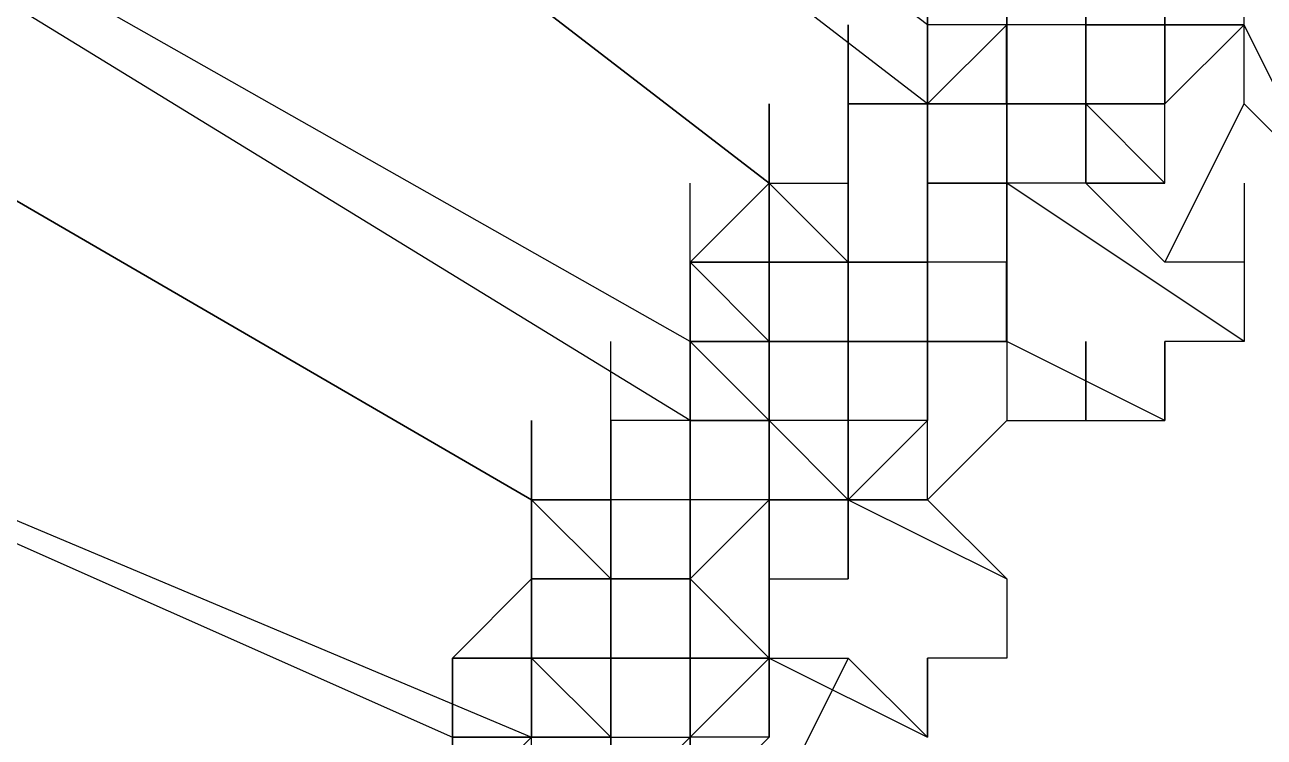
# Model space of a CAD drawing. Header units: inches. Extents: x 3324238 to 135265466, y -1036581 to 20094598.
# Drawn here: x 3353726.348 to 3353727.609, y -519024.541 to -519023.816 of the extents above; entities that cross this region are included whole.
import ezdxf

# ---------------------------------------------------------------- set-up
doc = ezdxf.new("R2010")
doc.units = ezdxf.units.IN
doc.header["$MEASUREMENT"] = 0
doc.layers.add('PDF_Geometry', color=7, linetype='Continuous')

msp = doc.modelspace()

# ---------------------------------------------------------------- linework, layer by layer
at = {"layer": 'PDF_Geometry', "color": 32, "lineweight": 13, "true_color": 0xdd6e00}
msp.add_lwpolyline([(3353740.2386, -519026.0718, 1.00015), (3353717.3563, -519026.0718), (3353717.3563, -519077.0734)], format="xyb", dxfattribs=at)
at = {"layer": 'PDF_Geometry', "lineweight": 25}
for points in [[(3353727.4277, -519023.8158), (3353727.4277, -519023.8964), (3353727.4277, -519023.8158), (3353727.4277, -519023.8964), (3353727.4277, -519023.8158), (3353727.4277, -519023.8964), (3353727.5083, -519023.8964), (3353727.5083, -519023.8158), (3353727.5083, -519023.7352), (3353727.5083, -519023.6546), (3353727.5083, -519023.5741), (3353727.5083, -519023.4935), (3353725.8969, -519021.9626), (3353725.8969, -519021.8821), (3353725.8969, -519021.8015), (3353725.8969, -519021.8821), (3353725.8969, -519021.8015), (3353725.8969, -519021.8821), (3353725.8969, -519021.8015), (3353725.8969, -519021.8821), (3353725.8969, -519021.8015), (3353725.8969, -519021.8821)], [(3353725.7357, -519021.9626), (3353727.3472, -519023.6546), (3353727.4277, -519023.6546), (3353727.3472, -519023.6546), (3353727.4277, -519023.6546), (3353727.4277, -519023.7352), (3353727.5083, -519023.7352), (3353727.5083, -519023.8158), (3353727.5083, -519023.8964), (3353727.4277, -519023.8964), (3353727.4277, -519023.8158), (3353727.4277, -519023.8964), (3353727.5083, -519023.8964), (3353727.5083, -519023.8158), (3353727.4277, -519023.8158), (3353727.5083, -519023.8158), (3353727.5083, -519023.8964), (3353727.5083, -519023.8158), (3353727.5083, -519023.8964), (3353727.5889, -519023.8158), (3353727.5889, -519023.7352), (3353727.5889, -519023.6546)], [(3353727.5889, -519024.0575), (3353727.5083, -519024.0575), (3353727.4277, -519023.9769), (3353727.4277, -519023.8964), (3353727.4277, -519023.8158), (3353727.4277, -519023.8964), (3353727.3472, -519023.8964), (3353727.3472, -519023.8158), (3353727.3472, -519023.7352), (3353727.3472, -519023.6546), (3353727.3472, -519023.5741), (3353727.3472, -519023.6546), (3353727.3472, -519023.7352), (3353727.2666, -519023.7352), (3353727.2666, -519023.6546), (3353727.2666, -519023.7352), (3353727.2666, -519023.8158), (3353727.2666, -519023.7352), (3353727.2666, -519023.6546), (3353727.2666, -519023.7352), (3353727.2666, -519023.8158), (3353725.2523, -519022.2849), (3353725.2523, -519022.2043)], [(3353727.5083, -519024.0575), (3353727.5889, -519023.8964), (3353727.6695, -519023.9769), (3353727.5889, -519023.8158), (3353727.5083, -519023.8158), (3353727.5083, -519023.7352), (3353727.5083, -519023.8158), (3353727.4277, -519023.8158), (3353727.4277, -519023.8964), (3353727.4277, -519023.8158), (3353727.4277, -519023.7352), (3353727.4277, -519023.8158), (3353727.4277, -519023.8964), (3353727.4277, -519023.8158), (3353727.4277, -519023.7352), (3353727.4277, -519023.8158), (3353727.5083, -519023.8158), (3353727.4277, -519023.8158), (3353727.3472, -519023.8158), (3353727.3472, -519023.8964), (3353727.2666, -519023.8964), (3353727.2666, -519023.8158), (3353727.2666, -519023.8964), (3353725.1717, -519022.2849)], [(3353727.186, -519023.8158), (3353727.186, -519023.8964), (3353727.186, -519023.9769), (3353727.186, -519024.0575), (3353727.186, -519024.1381), (3353727.186, -519024.2186), (3353727.1054, -519024.2186), (3353727.1054, -519024.138), (3353727.1054, -519024.2186), (3353727.1054, -519024.1381), (3353727.1054, -519024.0575), (3353727.1054, -519023.9769), (3353727.1054, -519023.8964), (3353727.1054, -519023.9769), (3353725.0106, -519022.3655), (3353727.1054, -519023.9769), (3353727.1054, -519024.0575), (3353727.1054, -519024.1381), (3353727.1054, -519024.2186), (3353727.1054, -519024.2992), (3353727.0249, -519024.2992), (3353727.0249, -519024.2186), (3353727.0249, -519024.1381), (3353727.1054, -519024.1381), (3353727.1054, -519024.0575), (3353727.1054, -519024.1381), (3353727.0249, -519024.1381), (3353727.0249, -519024.0575)], [(3353727.5083, -519024.2186), (3353727.3472, -519024.1381), (3353727.3472, -519024.0575), (3353727.2666, -519024.0575), (3353727.2666, -519024.1381), (3353727.2666, -519024.0575), (3353727.2666, -519024.1381), (3353727.2666, -519024.2186), (3353727.186, -519024.2186), (3353727.186, -519024.1381), (3353727.186, -519024.0575), (3353727.186, -519024.1381), (3353727.186, -519024.2186), (3353727.186, -519024.1381), (3353727.186, -519024.0575), (3353727.1054, -519024.0575), (3353727.1054, -519023.9769), (3353727.1054, -519024.0575), (3353727.1054, -519024.1381), (3353727.1054, -519024.2186), (3353727.1054, -519024.1381), (3353727.1054, -519024.0575), (3353727.1054, -519024.1381), (3353727.1054, -519024.0575), (3353727.1054, -519023.9769), (3353727.1054, -519024.0575), (3353727.1054, -519023.9769), (3353727.1054, -519024.0575), (3353727.1054, -519023.9769), (3353727.1054, -519023.8964), (3353727.1054, -519023.9769), (3353727.1054, -519024.0575), (3353727.0249, -519024.0575), (3353727.0249, -519024.1381), (3353727.0249, -519024.2186), (3353724.5272, -519022.6878)], [(3353727.0249, -519024.138), (3353724.6077, -519022.7683)], [(3353723.802, -519023.2518), (3353726.8637, -519024.5409), (3353726.7832, -519024.5409), (3353726.8637, -519024.5409), (3353726.8637, -519024.4604), (3353726.8637, -519024.3798), (3353726.8637, -519024.2992), (3353726.9443, -519024.2992), (3353726.9443, -519024.2186), (3353726.9443, -519024.2992), (3353726.9443, -519024.3798), (3353726.9443, -519024.2992), (3353726.9443, -519024.3798), (3353726.8637, -519024.2992), (3353726.8637, -519024.3798), (3353726.8637, -519024.2992), (3353726.8637, -519024.3798), (3353726.8637, -519024.2992), (3353726.8637, -519024.3798), (3353726.8637, -519024.4604), (3353726.8637, -519024.5409), (3353726.8637, -519024.4604), (3353726.8637, -519024.3798), (3353726.8637, -519024.2992), (3353726.8637, -519024.3798), (3353726.8637, -519024.2992), (3353726.8637, -519024.3798), (3353726.8637, -519024.4604), (3353726.8637, -519024.5409), (3353726.8637, -519024.4604), (3353726.8637, -519024.3798), (3353726.8637, -519024.2992), (3353724.366, -519022.8489)], [(3353724.366, -519022.8489), (3353726.8637, -519024.2992)], [(3353723.8826, -519023.2518), (3353726.7832, -519024.5409)], [(3353727.5083, -519023.4935), (3353727.5083, -519023.5741), (3353727.5083, -519023.6546), (3353727.5083, -519023.7352), (3353727.5083, -519023.8158), (3353727.5083, -519023.7352), (3353727.5083, -519023.8158), (3353727.4277, -519023.8158), (3353727.5083, -519023.8158), (3353727.4277, -519023.8158), (3353727.4277, -519023.7352), (3353727.4277, -519023.8158), (3353727.4277, -519023.7352), (3353727.3472, -519023.7352), (3353727.3472, -519023.6546), (3353727.3472, -519023.7352), (3353727.3472, -519023.8158), (3353727.2666, -519023.8158), (3353727.2666, -519023.8964), (3353727.2666, -519023.8158), (3353727.2666, -519023.7352), (3353727.2666, -519023.6546)], [(3353727.3472, -519023.8964), (3353727.3472, -519023.9769), (3353727.3472, -519023.8964), (3353727.3472, -519023.8158), (3353727.3472, -519023.8964), (3353727.3472, -519023.8158), (3353727.3472, -519023.7352), (3353727.3472, -519023.6546), (3353727.3472, -519023.5741)], [(3353727.2666, -519023.8963), (3353727.2666, -519023.8158), (3353727.2666, -519023.7352)], [(3353727.4277, -519023.9769), (3353727.4277, -519023.8964), (3353727.4277, -519023.8158), (3353727.4277, -519023.7352)], [(3353727.5083, -519023.9769), (3353727.5083, -519023.8964), (3353727.5083, -519023.8158), (3353727.5083, -519023.7352)], [(3353727.2666, -519023.8158), (3353727.2666, -519023.8964), (3353727.2666, -519023.8158), (3353727.2666, -519023.8964), (3353727.186, -519023.8964), (3353727.2666, -519023.8964), (3353727.2666, -519023.8158), (3353727.2666, -519023.8964), (3353727.2666, -519023.9769), (3353727.2666, -519023.8964), (3353727.2666, -519023.9769), (3353727.2666, -519024.0575), (3353727.2666, -519024.1381), (3353727.3472, -519024.1381), (3353727.3472, -519024.0575), (3353727.3472, -519024.1381), (3353727.2666, -519024.1381), (3353727.186, -519024.1381), (3353727.1054, -519024.1381), (3353727.1054, -519024.2186), (3353727.1054, -519024.1381), (3353727.1054, -519024.0575), (3353727.1054, -519024.1381), (3353727.1054, -519024.2186), (3353727.1054, -519024.2992), (3353727.1054, -519024.3798), (3353727.1054, -519024.4604), (3353727.1054, -519024.5409), (3353727.1054, -519024.4604), (3353727.1054, -519024.3798), (3353727.1054, -519024.4604), (3353727.1054, -519024.3798), (3353727.1054, -519024.4604), (3353727.186, -519024.4604), (3353727.1054, -519024.6215)], [(3353727.5889, -519024.1381), (3353727.3472, -519023.9769), (3353727.2666, -519023.9769), (3353727.2666, -519023.8964), (3353727.2666, -519023.9769), (3353727.2666, -519023.8964), (3353727.3472, -519023.8964), (3353727.3472, -519023.8158), (3353727.2666, -519023.8964), (3353727.2666, -519023.9769), (3353727.2666, -519024.0575), (3353727.2666, -519023.9769), (3353727.2666, -519024.0575), (3353727.2666, -519023.9769), (3353727.2666, -519024.0575), (3353727.186, -519024.0575), (3353727.1054, -519024.0575), (3353727.1054, -519023.9769), (3353727.1054, -519023.8964), (3353727.1054, -519023.9769), (3353727.1054, -519024.0575), (3353727.186, -519024.0575), (3353727.186, -519023.9769), (3353727.186, -519024.0575), (3353727.186, -519024.1381), (3353727.186, -519024.0575), (3353727.186, -519024.1381), (3353727.186, -519024.0575), (3353727.186, -519024.1381), (3353727.2666, -519024.1381), (3353727.2666, -519024.0575), (3353727.2666, -519024.1381), (3353727.2666, -519024.2186), (3353727.2666, -519024.138)], [(3353727.186, -519023.8964), (3353727.186, -519023.8158)], [(3353727.186, -519023.8963), (3353727.186, -519023.8158)], [(3353727.2666, -519023.9769), (3353727.2666, -519023.8964), (3353727.2666, -519023.8158), (3353727.2666, -519023.8964)], [(3353727.2666, -519023.8964), (3353727.2666, -519023.8158)], [(3353727.2666, -519023.9769), (3353727.2666, -519023.8964), (3353727.2666, -519023.8158)], [(3353727.3471, -519023.8963), (3353727.3471, -519023.8158)], [(3353727.3472, -519023.8158), (3353727.3472, -519023.8964)], [(3353727.3472, -519023.8158), (3353727.3472, -519023.8964), (3353727.3472, -519023.8158)], [(3353727.3472, -519023.8158), (3353727.3472, -519023.8964), (3353727.3472, -519023.8158)], [(3353727.3472, -519023.8158), (3353727.3472, -519023.8964), (3353727.4277, -519023.8964), (3353727.4277, -519023.9769), (3353727.4277, -519023.8964), (3353727.5083, -519023.9769), (3353727.4277, -519023.9769), (3353727.5083, -519023.9769), (3353727.5083, -519023.8964), (3353727.5083, -519023.8158)], [(3353727.3472, -519023.8964), (3353727.3472, -519023.8158)], [(3353727.3472, -519023.8964), (3353727.3472, -519023.8158)], [(3353727.3472, -519023.8963), (3353727.3472, -519023.8158)], [(3353727.3472, -519023.9769), (3353727.3472, -519023.8963), (3353727.3472, -519023.8158)], [(3353727.4277, -519023.8158), (3353727.4277, -519023.8964), (3353727.4277, -519023.9769), (3353727.4277, -519023.8964), (3353727.4277, -519023.9769), (3353727.4277, -519023.8964), (3353727.4277, -519023.8158)], [(3353727.5083, -519023.9769), (3353727.4277, -519023.8964), (3353727.4277, -519023.8158)], [(3353727.5083, -519023.8158), (3353727.5083, -519023.8964), (3353727.5083, -519023.8158)], [(3353727.5083, -519023.8158), (3353727.5083, -519023.8964), (3353727.5083, -519023.8158)], [(3353727.5083, -519023.8964), (3353727.5083, -519023.8158), (3353727.5889, -519023.8158), (3353727.5083, -519023.8158), (3353727.5889, -519023.8158)], [(3353727.5889, -519023.8964), (3353727.5889, -519023.8158)], [(3353727.0249, -519024.2186), (3353727.0249, -519024.1381), (3353727.1054, -519024.1381), (3353727.1054, -519024.0575), (3353727.1054, -519023.9769), (3353727.1054, -519024.0575), (3353727.1054, -519023.9769), (3353727.186, -519023.9769), (3353727.186, -519023.8964), (3353727.186, -519023.9769)], [(3353727.1054, -519023.9769), (3353727.1054, -519023.8963)], [(3353727.1054, -519024.0575), (3353727.1054, -519023.9769), (3353727.1054, -519023.8963)], [(3353727.1054, -519023.9769), (3353727.1054, -519023.8963)], [(3353727.1054, -519023.9769), (3353727.1054, -519024.0575), (3353727.1054, -519024.1381), (3353727.1054, -519024.0575), (3353727.1054, -519023.9769), (3353727.1054, -519023.8964), (3353727.1054, -519023.9769), (3353727.186, -519024.0575), (3353727.186, -519023.9769), (3353727.186, -519024.0575), (3353727.186, -519023.9769), (3353727.186, -519024.0575), (3353727.186, -519024.1381), (3353727.2666, -519024.1381), (3353727.2666, -519024.0575), (3353727.2666, -519024.1381), (3353727.2666, -519024.0575), (3353727.2666, -519024.1381), (3353727.2666, -519024.0575), (3353727.2666, -519024.1381), (3353727.2666, -519024.0575), (3353727.2666, -519023.9769)], [(3353727.1055, -519023.9769), (3353727.1055, -519023.8963)], [(3353727.186, -519023.9769), (3353727.186, -519023.8963)], [(3353727.2666, -519023.9769), (3353727.2666, -519023.8963)], [(3353727.2666, -519023.9769), (3353727.2666, -519023.8963)], [(3353727.2666, -519023.9769), (3353727.2666, -519023.8963)], [(3353727.2666, -519023.8963), (3353727.2666, -519023.9769), (3353727.3472, -519023.9769), (3353727.3472, -519023.8963)], [(3353727.2666, -519024.0575), (3353727.2666, -519023.9769), (3353727.2666, -519023.8964)], [(3353727.2666, -519024.0575), (3353727.2666, -519023.9769), (3353727.2666, -519023.8964)], [(3353727.2666, -519023.8964), (3353727.3472, -519023.8964), (3353727.2666, -519023.8964)], [(3353727.4277, -519023.9769), (3353727.4277, -519023.8963)], [(3353727.4277, -519023.9769), (3353727.4277, -519023.8964), (3353727.5083, -519023.8964)], [(3353727.4277, -519023.9769), (3353727.4277, -519023.8964)], [(3353727.4277, -519023.9769), (3353727.4277, -519023.8964)], [(3353727.4277, -519023.9769), (3353727.4277, -519023.8964)], [(3353727.4277, -519023.9769), (3353727.4277, -519023.8964)], [(3353727.4277, -519023.9769), (3353727.4277, -519023.8964)], [(3353727.1055, -519023.9769), (3353727.1055, -519024.0575), (3353727.1055, -519023.9769), (3353727.0249, -519024.0575)], [(3353727.186, -519024.0575), (3353727.1054, -519024.0575), (3353727.1054, -519024.1381), (3353727.0249, -519024.0575), (3353727.0249, -519024.1381), (3353727.0249, -519024.2186), (3353727.1054, -519024.2186), (3353727.1054, -519024.1381), (3353727.1054, -519024.2186), (3353727.1054, -519024.1381), (3353727.1054, -519024.0575), (3353727.1054, -519023.9769), (3353727.1054, -519024.0575), (3353727.1054, -519023.9769), (3353727.1054, -519024.0575), (3353727.1054, -519023.9769), (3353727.1054, -519024.0575), (3353727.1054, -519024.1381), (3353727.1054, -519024.0575), (3353727.1054, -519023.9769), (3353727.1054, -519024.0575), (3353727.1054, -519024.1381), (3353727.1054, -519024.0575), (3353727.1054, -519023.9769), (3353727.1054, -519024.0575), (3353727.1054, -519024.1381), (3353727.1054, -519024.0575), (3353727.0249, -519024.0575), (3353727.1054, -519024.0575), (3353727.1054, -519023.9769), (3353727.1054, -519024.0575), (3353727.0249, -519024.0575), (3353727.0249, -519023.9769)], [(3353727.1054, -519023.9769), (3353727.186, -519023.9769)], [(3353727.1054, -519023.9769), (3353727.1054, -519024.0575), (3353727.1054, -519023.9769), (3353727.1054, -519024.0575), (3353727.186, -519024.0575), (3353727.186, -519024.1381), (3353727.2666, -519024.1381), (3353727.2666, -519024.0575), (3353727.2666, -519024.1381), (3353727.2666, -519024.2186)], [(3353727.3472, -519024.3798), (3353727.2666, -519024.2992), (3353727.186, -519024.2992), (3353727.186, -519024.2186), (3353727.186, -519024.1381), (3353727.186, -519024.2186), (3353727.186, -519024.1381), (3353727.186, -519024.2186), (3353727.186, -519024.1381), (3353727.186, -519024.2186), (3353727.186, -519024.1381), (3353727.186, -519024.2186), (3353727.186, -519024.1381), (3353727.1054, -519024.1381), (3353727.1054, -519024.0575), (3353727.1054, -519024.1381), (3353727.1054, -519024.0575), (3353727.1054, -519023.9769), (3353727.1054, -519024.0575), (3353727.1054, -519024.1381), (3353727.1054, -519024.0575), (3353727.1054, -519023.9769), (3353727.1054, -519024.0575), (3353727.186, -519024.0575), (3353727.186, -519024.1381), (3353727.186, -519024.2186), (3353727.186, -519024.2992), (3353727.186, -519024.2186), (3353727.186, -519024.1381), (3353727.186, -519024.0575), (3353727.186, -519024.1381), (3353727.186, -519024.2186), (3353727.186, -519024.1381), (3353727.186, -519024.0575), (3353727.186, -519023.9769), (3353727.186, -519024.0575), (3353727.186, -519024.1381), (3353727.2666, -519024.1381), (3353727.2666, -519024.2186), (3353727.186, -519024.2992), (3353727.2666, -519024.2992), (3353727.3472, -519024.2186)], [(3353727.1054, -519024.0575), (3353727.1054, -519023.9769)], [(3353727.1054, -519024.0575), (3353727.1054, -519023.9769)], [(3353727.1054, -519024.0575), (3353727.1054, -519023.9769)], [(3353727.1055, -519024.0575), (3353727.1055, -519023.9769)], [(3353727.1055, -519024.0575), (3353727.1055, -519023.9769)], [(3353727.186, -519024.0575), (3353727.186, -519023.9769)], [(3353727.3472, -519024.138), (3353727.3472, -519024.0575), (3353727.3472, -519023.9769), (3353727.3472, -519024.0575), (3353727.3472, -519023.9769), (3353727.2666, -519023.9769), (3353727.2666, -519024.0575), (3353727.2666, -519024.1381), (3353727.2666, -519024.0575), (3353727.2666, -519023.9769), (3353727.2666, -519024.0575), (3353727.2666, -519023.9769), (3353727.2666, -519024.0575), (3353727.2666, -519024.1381), (3353727.2666, -519024.2186), (3353727.2666, -519024.1381), (3353727.2666, -519024.0575), (3353727.2666, -519024.1381), (3353727.2666, -519024.2186), (3353727.2666, -519024.1381), (3353727.3472, -519024.1381), (3353727.3472, -519024.2186), (3353727.4277, -519024.2186), (3353727.4277, -519024.1381)], [(3353727.2666, -519024.0575), (3353727.2666, -519024.1381), (3353727.2666, -519024.2186), (3353727.2666, -519024.1381), (3353727.2666, -519024.0575), (3353727.2666, -519023.9769)], [(3353727.2666, -519024.1381), (3353727.2666, -519024.0575), (3353727.2666, -519023.9769)], [(3353727.2666, -519024.0575), (3353727.2666, -519023.9769)], [(3353727.3472, -519024.0575), (3353727.3472, -519023.9769)], [(3353727.3472, -519024.0575), (3353727.3472, -519023.9769)], [(3353727.4277, -519023.9769), (3353727.3472, -519023.9769)], [(3353727.4277, -519023.9769), (3353727.3472, -519023.9769)], [(3353727.5889, -519023.9769), (3353727.5889, -519024.0575), (3353727.5889, -519024.1381), (3353727.5083, -519024.1381), (3353727.5083, -519024.2186), (3353727.5083, -519024.1381)], [(3353727.0249, -519024.1381), (3353727.0249, -519024.0575), (3353727.0249, -519024.1381)], [(3353727.1054, -519024.2992), (3353727.0249, -519024.3798), (3353727.0249, -519024.2992), (3353727.0249, -519024.2186), (3353727.0249, -519024.1381), (3353727.0249, -519024.2186), (3353727.0249, -519024.1381), (3353727.0249, -519024.2186), (3353727.0249, -519024.1381), (3353727.0249, -519024.0575), (3353727.0249, -519024.1381), (3353727.0249, -519024.2186), (3353727.0249, -519024.1381), (3353727.0249, -519024.2186), (3353727.0249, -519024.1381), (3353727.1054, -519024.1381), (3353727.0249, -519024.1381), (3353727.0249, -519024.0575), (3353727.1054, -519024.0575)], [(3353727.0249, -519024.1381), (3353727.0249, -519024.0575)], [(3353727.1054, -519024.2992), (3353727.1054, -519024.2186), (3353727.1054, -519024.138), (3353727.1054, -519024.0575), (3353727.1054, -519024.138)], [(3353727.1054, -519024.0575), (3353727.1054, -519024.1381), (3353727.1054, -519024.0575)], [(3353727.1054, -519024.0575), (3353727.1054, -519024.1381)], [(3353727.1054, -519024.1381), (3353727.1054, -519024.0575)], [(3353727.1055, -519024.138), (3353727.1055, -519024.0575)], [(3353727.186, -519024.2186), (3353727.186, -519024.1381), (3353727.186, -519024.0575)], [(3353727.186, -519024.1381), (3353727.186, -519024.0575)], [(3353727.186, -519024.1381), (3353727.186, -519024.0575)], [(3353727.2666, -519024.0575), (3353727.186, -519024.0575), (3353727.2666, -519024.0575)], [(3353727.186, -519024.1381), (3353727.186, -519024.0575)], [(3353727.186, -519024.1381), (3353727.186, -519024.0575)], [(3353727.186, -519024.138), (3353727.186, -519024.0575)], [(3353727.2666, -519024.1381), (3353727.2666, -519024.0575)], [(3353727.2666, -519024.1381), (3353727.2666, -519024.0575)], [(3353727.2666, -519024.138), (3353727.2666, -519024.0575)], [(3353727.2666, -519024.138), (3353727.2666, -519024.0575)], [(3353727.3471, -519024.1381), (3353727.3471, -519024.0575)], [(3353727.1054, -519024.1381), (3353727.1054, -519024.2186), (3353727.0249, -519024.2186), (3353727.0249, -519024.1381), (3353727.0249, -519024.2186), (3353727.1054, -519024.2186), (3353727.0249, -519024.2186), (3353726.9443, -519024.2186), (3353726.9443, -519024.2992), (3353726.9443, -519024.2186), (3353726.9443, -519024.138)], [(3353727.1054, -519024.2186), (3353727.1054, -519024.1381), (3353727.186, -519024.1381), (3353727.1054, -519024.1381), (3353727.1054, -519024.2186), (3353727.1054, -519024.2992), (3353727.1054, -519024.3798), (3353727.1054, -519024.2992), (3353727.1054, -519024.3798), (3353727.186, -519024.3798), (3353727.186, -519024.2992), (3353727.186, -519024.2186), (3353727.1054, -519024.2186), (3353727.1054, -519024.1381), (3353727.1054, -519024.2186), (3353727.1054, -519024.2992), (3353727.1054, -519024.3798), (3353727.1054, -519024.4604), (3353727.0249, -519024.4604), (3353727.1054, -519024.4604), (3353727.1054, -519024.3798), (3353727.1054, -519024.4604), (3353727.1054, -519024.3798), (3353727.1054, -519024.4604), (3353727.1054, -519024.3798), (3353727.1054, -519024.4604), (3353727.0249, -519024.4604), (3353727.0249, -519024.3798), (3353727.0249, -519024.2992), (3353727.0249, -519024.3798), (3353727.0249, -519024.4604), (3353727.0249, -519024.3798), (3353727.0249, -519024.2992), (3353727.0249, -519024.2186), (3353727.0249, -519024.1381), (3353727.0249, -519024.2186), (3353727.0249, -519024.2992), (3353727.0249, -519024.3798), (3353727.0249, -519024.2992), (3353727.0249, -519024.3798), (3353727.0249, -519024.4604), (3353727.0249, -519024.3798), (3353727.0249, -519024.2992), (3353727.0249, -519024.3798), (3353727.0249, -519024.2992), (3353727.0249, -519024.3798), (3353727.0249, -519024.2992), (3353727.0249, -519024.3798), (3353727.0249, -519024.4604), (3353727.0249, -519024.3798), (3353726.9443, -519024.3798), (3353726.9443, -519024.2992)], [(3353727.0249, -519024.2992), (3353727.0249, -519024.2186), (3353727.0249, -519024.138)], [(3353727.1054, -519024.2186), (3353727.0249, -519024.1381)], [(3353727.0249, -519024.2186), (3353727.0249, -519024.1381)], [(3353727.1054, -519024.2186), (3353727.1054, -519024.138)], [(3353727.1054, -519024.2186), (3353727.1054, -519024.1381)], [(3353727.1054, -519024.2186), (3353727.1054, -519024.1381)], [(3353727.2666, -519024.2186), (3353727.2666, -519024.138), (3353727.186, -519024.138), (3353727.186, -519024.2186), (3353727.186, -519024.138), (3353727.186, -519024.2186), (3353727.186, -519024.2992), (3353727.3472, -519024.3798), (3353727.3472, -519024.4604), (3353727.2666, -519024.4604), (3353727.2666, -519024.5409), (3353727.2666, -519024.4604)], [(3353727.186, -519024.2186), (3353727.186, -519024.138)], [(3353727.186, -519024.2992), (3353727.186, -519024.2186), (3353727.186, -519024.1381)], [(3353727.186, -519024.1381), (3353727.2666, -519024.1381), (3353727.186, -519024.1381)], [(3353727.186, -519024.1381), (3353727.186, -519024.2186), (3353727.186, -519024.1381)], [(3353727.186, -519024.2186), (3353727.186, -519024.1381)], [(3353726.7832, -519024.6215), (3353726.8637, -519024.5409), (3353726.8637, -519024.4604), (3353726.8637, -519024.3798), (3353726.8637, -519024.4604), (3353726.8637, -519024.3798), (3353726.9443, -519024.3798), (3353726.9443, -519024.4604), (3353726.8637, -519024.4604), (3353726.8637, -519024.5409), (3353726.8637, -519024.4604), (3353726.8637, -519024.3798), (3353726.8637, -519024.2992), (3353726.8637, -519024.2186), (3353726.8637, -519024.2992), (3353726.9443, -519024.3798), (3353727.0249, -519024.3798), (3353727.0249, -519024.2992), (3353727.0249, -519024.3798), (3353727.0249, -519024.4604), (3353727.0249, -519024.5409), (3353727.0249, -519024.6215)], [(3353726.8637, -519024.2992), (3353726.8637, -519024.2186)], [(3353726.8637, -519024.2992), (3353726.8637, -519024.2186)], [(3353726.8637, -519024.2992), (3353726.8637, -519024.2186)], [(3353726.8637, -519024.2992), (3353726.8637, -519024.2186)], [(3353726.8637, -519024.2992), (3353726.8637, -519024.2186)], [(3353727.0249, -519024.6215), (3353727.0249, -519024.5409), (3353727.0249, -519024.4604), (3353727.0249, -519024.3798), (3353727.0249, -519024.2992), (3353726.9443, -519024.2992), (3353726.8637, -519024.2992), (3353726.8637, -519024.2186), (3353726.8637, -519024.2992), (3353726.8637, -519024.3798), (3353726.8637, -519024.2992), (3353726.8637, -519024.3798), (3353726.9443, -519024.3798), (3353726.8637, -519024.3798), (3353726.8637, -519024.4604), (3353726.8637, -519024.3798), (3353726.8637, -519024.4604), (3353726.8637, -519024.5409), (3353726.9443, -519024.5409), (3353726.9443, -519024.6215)], [(3353726.8637, -519024.2992), (3353726.8637, -519024.2186)], [(3353727.0249, -519024.2992), (3353727.0249, -519024.2186), (3353726.9443, -519024.2186), (3353726.9443, -519024.2992)], [(3353726.9443, -519024.2186), (3353726.9443, -519024.2992), (3353726.9443, -519024.2186), (3353726.9443, -519024.2992), (3353726.9443, -519024.2186), (3353726.9443, -519024.2992), (3353726.9443, -519024.3798), (3353726.9443, -519024.4604)], [(3353727.0249, -519024.2186), (3353727.0249, -519024.2992), (3353727.0249, -519024.2186)], [(3353727.0249, -519024.2992), (3353727.0249, -519024.2186)], [(3353727.2666, -519024.2992), (3353727.2666, -519024.2186), (3353727.186, -519024.2992), (3353727.1054, -519024.2992), (3353727.186, -519024.2992), (3353727.186, -519024.3798)], [(3353727.1054, -519024.2992), (3353727.1054, -519024.2186)], [(3353727.1055, -519024.2992), (3353727.1055, -519024.2186)], [(3353727.186, -519024.2992), (3353727.186, -519024.2186)], [(3353727.186, -519024.2992), (3353727.186, -519024.2186)], [(3353727.4277, -519024.2186), (3353727.5083, -519024.2186)], [(3353726.8637, -519024.3798), (3353726.8637, -519024.2992)], [(3353726.8637, -519024.3798), (3353726.8637, -519024.2992), (3353726.8637, -519024.3798)], [(3353726.8637, -519024.3798), (3353726.8637, -519024.2992)], [(3353726.8637, -519024.3798), (3353726.8637, -519024.2992)], [(3353726.8637, -519024.3798), (3353726.8637, -519024.2992)], [(3353726.8637, -519024.2992), (3353726.9443, -519024.2992)], [(3353726.9443, -519024.3798), (3353726.9443, -519024.2992)], [(3353726.9443, -519024.3798), (3353726.9443, -519024.2992)], [(3353726.9443, -519024.3798), (3353726.9443, -519024.2992)], [(3353726.9443, -519024.3798), (3353726.9443, -519024.2992)], [(3353726.9443, -519024.3798), (3353726.9443, -519024.2992)], [(3353726.9443, -519024.3798), (3353726.9443, -519024.2992)], [(3353726.9443, -519024.3798), (3353726.9443, -519024.2992)], [(3353726.9443, -519024.3798), (3353726.9443, -519024.2992)], [(3353726.9443, -519024.3798), (3353726.9443, -519024.2992)], [(3353726.9443, -519024.3798), (3353726.9443, -519024.2992)], [(3353726.9443, -519024.3798), (3353726.9443, -519024.2992)], [(3353727.0249, -519024.3798), (3353727.0249, -519024.2992)], [(3353727.0249, -519024.3798), (3353727.0249, -519024.2992)], [(3353727.0249, -519024.3798), (3353727.0249, -519024.2992)], [(3353726.7832, -519024.4604), (3353726.8637, -519024.3798), (3353726.7832, -519024.4604)], [(3353727.0249, -519024.6215), (3353727.0249, -519024.5409), (3353727.0249, -519024.4603), (3353727.0249, -519024.5409), (3353727.0249, -519024.4603), (3353727.0249, -519024.3798), (3353727.0249, -519024.4604), (3353727.0249, -519024.5409), (3353727.0249, -519024.4604), (3353727.1054, -519024.4604), (3353727.0249, -519024.4604), (3353727.0249, -519024.5409), (3353727.1054, -519024.4604), (3353727.0249, -519024.4604), (3353727.0249, -519024.5409), (3353727.0249, -519024.4604), (3353726.9443, -519024.4604), (3353726.9443, -519024.3798), (3353726.8637, -519024.3798), (3353726.8637, -519024.4604), (3353726.9443, -519024.5409), (3353726.9443, -519024.6215), (3353726.9443, -519024.5409)], [(3353726.9443, -519024.3798), (3353726.8637, -519024.3798), (3353726.9443, -519024.3798)], [(3353726.8637, -519024.4604), (3353726.8637, -519024.3798)], [(3353726.8637, -519024.4604), (3353726.8637, -519024.3798)], [(3353726.8637, -519024.4604), (3353726.8637, -519024.3798)], [(3353726.8637, -519024.4604), (3353726.8637, -519024.3798)], [(3353726.8637, -519024.3798), (3353726.8637, -519024.4604), (3353726.8637, -519024.3798), (3353726.8637, -519024.4604), (3353726.8637, -519024.5409), (3353726.8637, -519024.4604), (3353726.8637, -519024.3798), (3353726.9443, -519024.3798), (3353726.9443, -519024.4604), (3353726.9443, -519024.3798), (3353726.9443, -519024.4604), (3353727.0249, -519024.4604), (3353727.1054, -519024.4604), (3353727.1054, -519024.3798), (3353727.1054, -519024.4604), (3353727.0249, -519024.3798), (3353726.9443, -519024.3798), (3353726.9443, -519024.4604), (3353726.9443, -519024.3798), (3353726.9443, -519024.4604), (3353726.9443, -519024.5409), (3353726.9443, -519024.6215)], [(3353726.8637, -519024.4604), (3353726.8637, -519024.3798)], [(3353726.8637, -519024.4604), (3353726.8637, -519024.3798)], [(3353726.8637, -519024.4603), (3353726.8637, -519024.3798)], [(3353727.0249, -519024.3798), (3353727.0249, -519024.4604), (3353727.0249, -519024.5409), (3353727.0249, -519024.6215), (3353727.0249, -519024.5409), (3353727.0249, -519024.4604), (3353726.9443, -519024.4604), (3353726.9443, -519024.5409), (3353727.0249, -519024.5409), (3353727.0249, -519024.6215), (3353727.0249, -519024.5409), (3353727.0249, -519024.4604), (3353727.0249, -519024.5409), (3353726.9443, -519024.6215)], [(3353726.9443, -519024.5409), (3353726.9443, -519024.4604), (3353726.9443, -519024.3798)], [(3353727.0249, -519024.5409), (3353727.0249, -519024.4603), (3353727.0249, -519024.3798)], [(3353727.0249, -519024.4604), (3353727.0249, -519024.3798), (3353727.0249, -519024.4604)], [(3353727.0249, -519024.5409), (3353727.0249, -519024.4603), (3353727.0249, -519024.3798)], [(3353727.0249, -519024.4603), (3353727.0249, -519024.3798)], [(3353727.0249, -519024.4603), (3353727.0249, -519024.3798)], [(3353727.1054, -519024.4603), (3353727.1054, -519024.3798)], [(3353727.1054, -519024.4603), (3353727.1054, -519024.3798)], [(3353726.8637, -519024.4604), (3353726.7832, -519024.4604), (3353726.8637, -519024.4604)], [(3353726.7832, -519024.5409), (3353726.7832, -519024.4604)], [(3353726.7832, -519024.5409), (3353726.7832, -519024.4604)], [(3353726.8637, -519024.4604), (3353726.8637, -519024.5409)], [(3353726.9443, -519024.4604), (3353726.8637, -519024.4604), (3353726.8637, -519024.5409)], [(3353726.9443, -519024.4604), (3353726.8637, -519024.4604), (3353726.9443, -519024.4604)], [(3353726.9443, -519024.5409), (3353726.9443, -519024.4603)], [(3353726.9443, -519024.4604), (3353726.9443, -519024.5409)], [(3353727.0249, -519024.5409), (3353727.0249, -519024.4603)], [(3353727.1055, -519024.4603), (3353727.0249, -519024.4603), (3353727.0249, -519024.5409)], [(3353727.1054, -519024.5409), (3353727.1054, -519024.4604), (3353727.1054, -519024.5409), (3353727.1054, -519024.4604), (3353727.2666, -519024.5409)], [(3353727.186, -519024.4603), (3353727.2666, -519024.5409)], [(3353726.7832, -519024.6215), (3353726.7832, -519024.5409), (3353726.7832, -519024.6215)], [(3353726.7832, -519024.6215), (3353726.7832, -519024.5409), (3353726.7832, -519024.6215)], [(3353726.8637, -519024.5409), (3353726.7832, -519024.6215), (3353726.7832, -519024.5409)], [(3353726.9443, -519024.6215), (3353726.9443, -519024.5409), (3353726.9443, -519024.6215), (3353726.9443, -519024.5409), (3353726.9443, -519024.6215), (3353726.9443, -519024.5409), (3353726.8637, -519024.5409)], [(3353726.8637, -519024.6215), (3353726.8637, -519024.5409)], [(3353726.9443, -519024.6215), (3353726.9443, -519024.5409)], [(3353727.0249, -519024.6215), (3353727.0249, -519024.5409)], [(3353727.0249, -519024.6215), (3353727.0249, -519024.5409)], [(3353727.0249, -519024.6215), (3353727.0249, -519024.5409)]]:
    msp.add_lwpolyline(points, dxfattribs=at)
for points in [[(3353727.4277, -519023.8158), (3353727.4277, -519023.8964), (3353727.3472, -519023.8964), (3353727.4277, -519023.8964), (3353727.4277, -519023.8158), (3353727.4277, -519023.7352), (3353727.4277, -519023.6546), (3353727.4277, -519023.7352)], [(3353727.3472, -519023.7352), (3353727.3472, -519023.8158), (3353727.3472, -519023.8964), (3353727.3472, -519023.8158)], [(3353727.3472, -519023.8964), (3353727.3472, -519023.9769), (3353727.3472, -519023.8964), (3353727.3472, -519023.8158)], [(3353727.4277, -519023.8964), (3353727.4277, -519023.9769)], [(3353727.2666, -519023.9769), (3353727.2666, -519024.0575)], [(3353727.2666, -519024.0575), (3353727.2666, -519024.1381), (3353727.3472, -519024.1381), (3353727.2666, -519024.1381), (3353727.2666, -519024.0575), (3353727.2666, -519024.1381), (3353727.2666, -519024.2186), (3353727.2666, -519024.1381)], [(3353727.3472, -519024.1381), (3353727.3472, -519024.0575)], [(3353727.0249, -519024.1381), (3353727.0249, -519024.2186), (3353727.0249, -519024.2992), (3353727.0249, -519024.2186)], [(3353727.0249, -519024.1381), (3353727.0249, -519024.2186)], [(3353727.4277, -519024.138), (3353727.4277, -519024.2186)], [(3353726.8637, -519024.2186), (3353726.8637, -519024.2992)], [(3353727.1054, -519024.2992), (3353727.1054, -519024.2186), (3353727.186, -519024.2992)], [(3353726.9443, -519024.2992), (3353726.9443, -519024.3798)], [(3353726.8637, -519024.3798), (3353726.8637, -519024.4603)], [(3353727.0249, -519024.4604), (3353727.0249, -519024.5409), (3353727.0249, -519024.6215), (3353727.1054, -519024.5409), (3353727.0249, -519024.5409), (3353727.0249, -519024.4604), (3353727.0249, -519024.3798), (3353727.0249, -519024.4604), (3353727.0249, -519024.3798), (3353727.0249, -519024.4604), (3353727.0249, -519024.3798), (3353727.0249, -519024.4604), (3353727.0249, -519024.3798), (3353727.0249, -519024.4604), (3353727.0249, -519024.3798)], [(3353727.1054, -519024.3798), (3353727.1054, -519024.4604)], [(3353726.7832, -519024.4604), (3353726.7832, -519024.5409)], [(3353727.2666, -519024.4604), (3353727.2666, -519024.5409)]]:
    msp.add_lwpolyline(points, close=True, dxfattribs=at)
at = {"layer": 'PDF_Geometry', "color": 32, "lineweight": 13, "true_color": 0xdd6e00}
msp.add_arc((3353728.7974, -519026.0638), 11.9246, 359.96181, 180.03819, dxfattribs=at)

doc.saveas('drawing.dxf')
